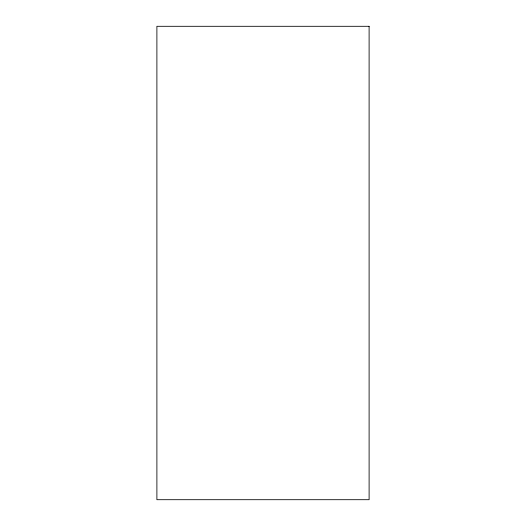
<?xml version="1.0" encoding="UTF-8"?>
<svg xmlns="http://www.w3.org/2000/svg" width="526" height="526" viewBox="0 0 526 526"><rect width="100%" height="100%" fill="white"/><g stroke="black" fill="none" stroke-linecap="round" stroke-linejoin="round"><path stroke-width="0.79" d="M369.107 26.3L156.893 26.3L156.893 499.7L369.107 499.7L369.107 26.3"/></g></svg>
